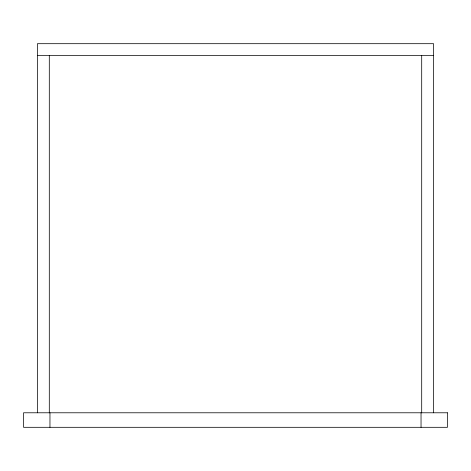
<?xml version="1.0" encoding="UTF-8"?>
<svg xmlns="http://www.w3.org/2000/svg" width="471" height="471" viewBox="0 0 471 471"><rect width="100%" height="100%" fill="white"/><g stroke="black" fill="none" stroke-linecap="round" stroke-linejoin="round"><path stroke-width="0.71" d="M37.415 55.572L433.585 55.572M433.585 412.784L433.585 43.691L37.415 43.691L37.415 412.784M421.698 55.572L421.698 412.784M421.039 412.784L421.039 427.309M49.961 412.784L49.961 427.309M49.302 55.572L49.302 412.784M447.45 412.784L23.55 412.784L23.55 427.309L447.45 427.309L447.45 412.784"/></g></svg>
